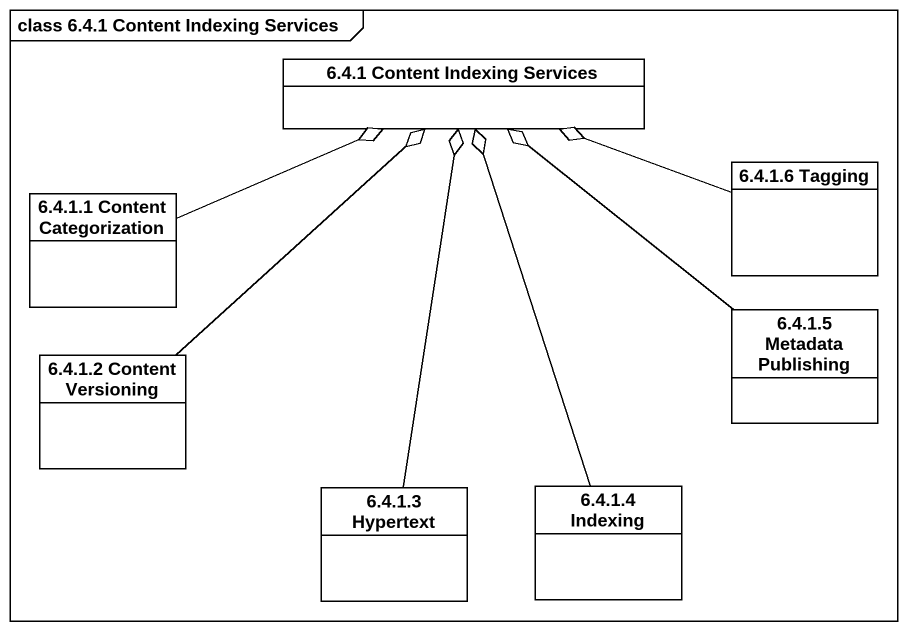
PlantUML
@startuml
mainframe class 6.4.1 Content Indexing Services
hide circle
hide empty members
class "6.4.1 Content Indexing Services" as c6_4_1_Content_Indexing
class "6.4.1.6 Tagging" as c6_4_1_6_Tagging
class "6.4.1.1 Content Categorization" as c6_4_1_1_Content
class "6.4.1.5 Metadata Publishing" as c6_4_1_5_Metadata_Publishing
class "6.4.1.2 Content Versioning" as c6_4_1_2_Content_Versioning
class "6.4.1.3 Hypertext" as c6_4_1_3_Hypertext
class "6.4.1.4 Indexing" as c6_4_1_4_Indexing
c6_4_1_6_Tagging -left-o c6_4_1_Content_Indexing
c6_4_1_1_Content -right-o c6_4_1_Content_Indexing
c6_4_1_5_Metadata_Publishing -up-o c6_4_1_Content_Indexing
c6_4_1_2_Content_Versioning -up-o c6_4_1_Content_Indexing
c6_4_1_3_Hypertext -up-o c6_4_1_Content_Indexing
c6_4_1_4_Indexing -up-o c6_4_1_Content_Indexing
@enduml
